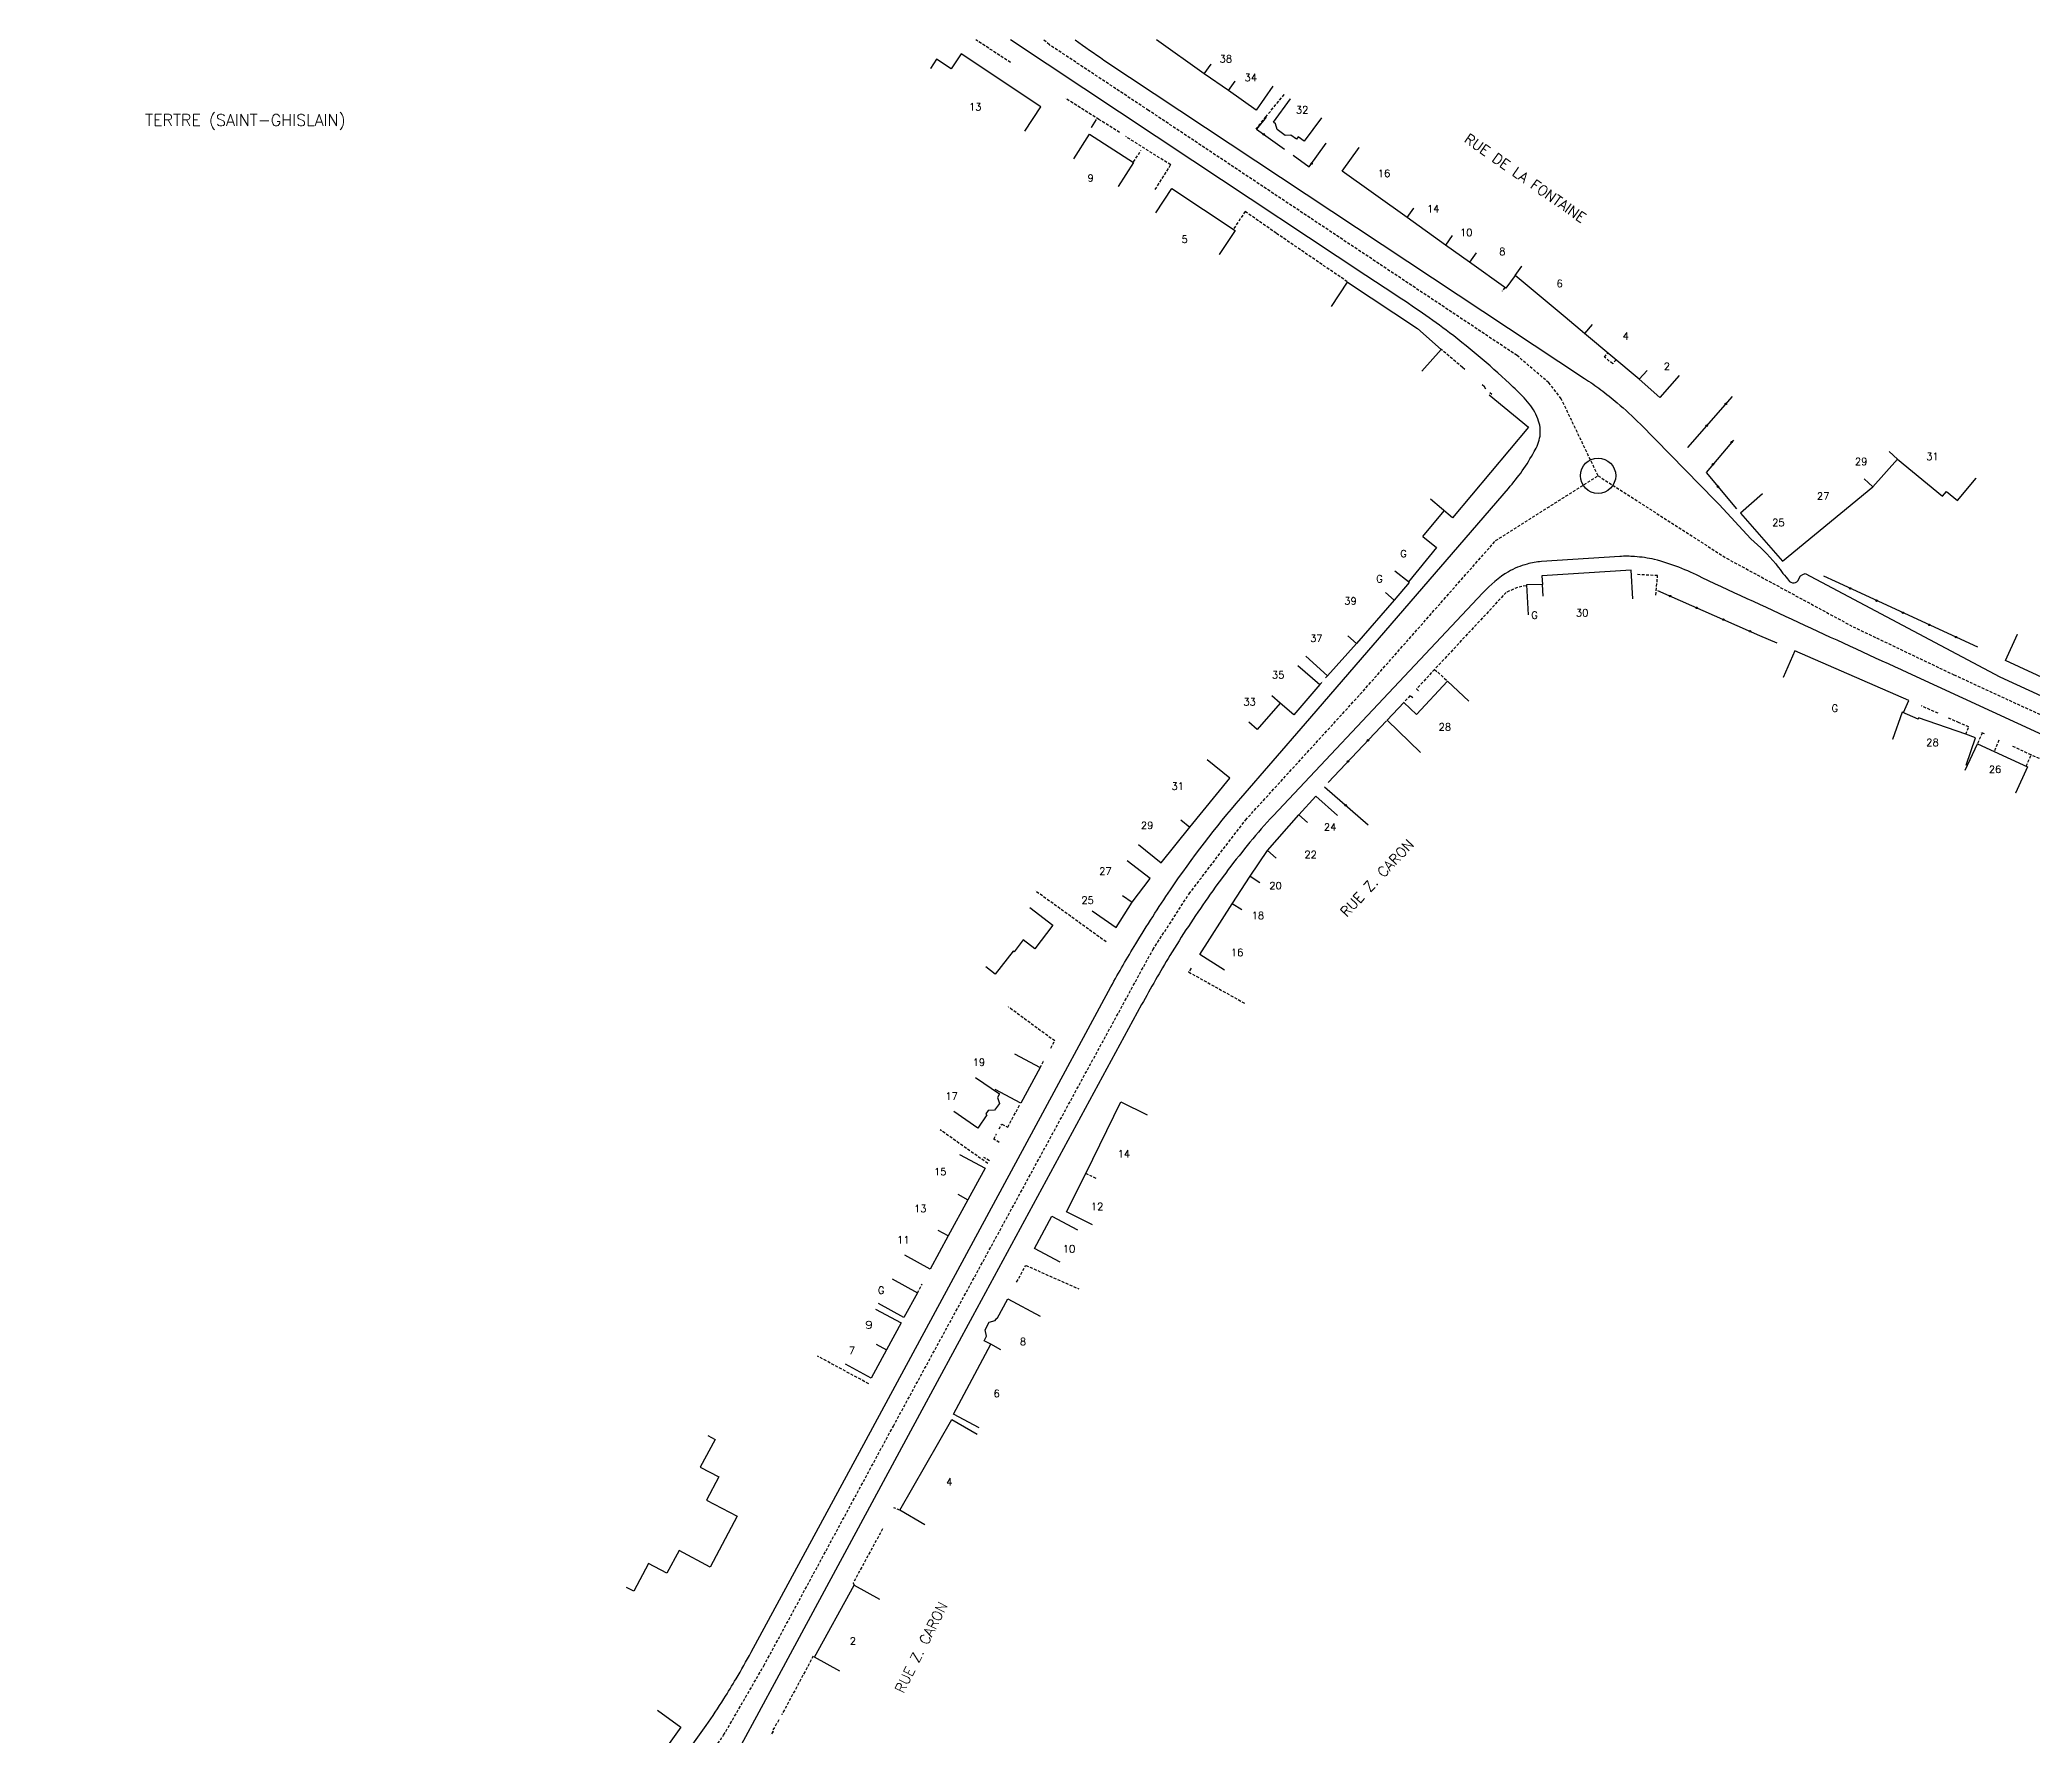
# Model space of a CAD drawing. Header units: millimetres. Extents: x 110000 to 111000, y 128000 to 129001.
# Drawn here: x 110000 to 110342.5, y 128708.5 to 129000 of the extents above; entities that cross this region are included whole.
import ezdxf
from ezdxf.enums import TextEntityAlignment as Align

# ---------------------------------------------------------------- set-up
doc = ezdxf.new("R2010")
doc.units = ezdxf.units.MM
doc.linetypes.add('DASHED', pattern=[0.75, 0.5, -0.25])
for name, color, linetype in [('W0001', 6, 'DASHED'), ('W0008', 7, 'CONTINUOUS'), ('W0112', 1, 'DASHED'), ('W0310', 3, 'CONTINUOUS'), ('W0322', 7, 'CONTINUOUS'), ('W0980', 7, 'CONTINUOUS'), ('W0989', 7, 'CONTINUOUS'), ('W0991', 7, 'CONTINUOUS'), ('W1102', 7, 'CONTINUOUS')]:
    doc.layers.add(name, color=color, linetype=linetype)
doc.styles.get("Standard").update_dxf_attribs({"font": 'romans.shx', "width": 0.85})

# ---------------------------------------------------------------- blocks, each defined once
blk = doc.blocks.new('OH01')
at = {"layer": 'W0322', "color": 0}
for radius in [0.25, 0.15]:
    blk.add_circle((0, 0), radius, dxfattribs=at)

msp = doc.modelspace()

# ---------------------------------------------------------------- linework, layer by layer
at = {"layer": 'W0001'}
for points in [[(110000, 128570.08), (110006.63, 128576.43), (110022.99, 128593.94), (110050.82, 128625.62), (110059.6, 128635.59), (110085.46, 128665.16), (110098.4, 128680.4), (110117.54, 128708.51), (110124.45, 128720.43), (110146.71, 128761.65), (110191.31, 128843.55), (110197.54, 128853.16), (110207.24, 128865.84), (110226.96, 128887.47), (110250.24, 128913.89), (110267.84, 128925.05), (110261.51, 128938.3), (110259.39, 128941.04), (110253.92, 128945.71), (110190.57, 128987.87), (110173.53, 128999.16), (110172.53, 129000)], [(110267.84, 128925.05), (110289.94, 128910.86), (110311.67, 128899.09), (110329, 128890.83), (110379.06, 128867.77), (110391.59, 128862.02), (110417.95, 128851.52), (110444.82, 128843.02), (110478.71, 128832.44), (110518.44, 128816.58), (110586.54, 128788.69), (110598.78, 128783.44), (110604.99, 128780.78), (110604.99, 128780.78)]]:
    msp.add_lwpolyline(points, dxfattribs=at)
at = {"layer": 'W0008'}
for points in [[(110092.71, 128679.6), (110114.54, 128710.19, 0.0148), (110117.59, 128714.78, 0.0067), (110119.69, 128718.21, 0.0096), (110122.27, 128722.79), (110142.01, 128759.29), (110170.87, 128812.64), (110184.12, 128837.19, -0.0127), (110188.38, 128844.55, -0.013), (110194.33, 128853.84, -0.0286), (110206.46, 128869.63), (110217.54, 128882.46), (110252.43, 128922.88, 0.0554), (110256.87, 128929.19, 0.0871), (110257.88, 128931.85, 0.1214), (110257.5, 128934.82, 0.0878), (110255.73, 128937.77, 0.0301), (110253.26, 128940.29, 0.0262), (110242.32, 128949.64, 0.0158), (110232.89, 128956.23), (110227.95, 128959.5), (110198.21, 128979.2), (110166.84, 129000, -0.0199)], [(110177.98, 129000, 0.014493), (110182.92, 128996.53), (110265.52, 128941.78, -0.014), (110268.3, 128939.84, -0.0147), (110271.12, 128937.58, -0.0237), (110275.12, 128933.91), (110287.99, 128920.8), (110288.65, 128920.11), (110294.13, 128914.2, -0.035), (110298.41, 128909.92, 0.0259), (110300.42, 128907.31, 0.5564), (110302.24, 128907.02, -0.2847), (110303.44, 128908.27), (110336.92, 128890.5), (110388.99, 128866.49, 0.0049)], [(110369.12, 128869.05), (110321.09, 128891.16, -0.0017), (110285.74, 128907.51, 0.0541), (110277.55, 128910.66, 0.0383), (110274.13, 128911.15, 0.0331), (110271.56, 128911.17), (110258.12, 128910.3, 0.0512), (110255.65, 128909.86, 0.0622), (110252.44, 128908.55, 0.0741), (110248.05, 128904.89), (110236.37, 128892.48), (110211.98, 128866.6, 0.0172), (110208.01, 128862.05, 0.0186), (110200.75, 128852.48, 0.0163), (110194.25, 128842.55, 0.0125), (110189.39, 128834.11), (110160.29, 128780.51), (110151.21, 128763.66), (110126.62, 128718.08), (110120.54, 128706.83, 0.1048)]]:
    msp.add_lwpolyline(points, format="xyb", dxfattribs=at)
msp.add_circle((110267.84, 128925.05), 3.04, dxfattribs=at)
at = {"layer": 'W0112'}
for points in [[(110166.87, 128996.09), (110160.89, 129000)], [(110185.59, 128984.07), (110182.03, 128986.32), (110176.35, 128989.91), (110176.35, 128989.91)], [(110209.02, 128984.67), (110210.72, 128986.74), (110213.9, 128990.6), (110213.9, 128990.6)], [(110191.71, 128974.27), (110194.38, 128978.5), (110186.69, 128983.36), (110186.69, 128983.36)], [(110188, 128979.02), (110189.27, 128980.95), (110189.27, 128980.95)], [(110224.74, 128958.41), (110212.53, 128966.74), (110207.17, 128970.48), (110205.17, 128967.45), (110205.17, 128967.45)], [(110251.81, 128957.42), (110251.35, 128956.8), (110251.35, 128956.8)], [(110244.94, 128943.32), (110244.54, 128943.68), (110240.89, 128946.77), (110240.89, 128946.77)], [(110270.94, 128944.99), (110270.36, 128944.31), (110268.93, 128945.45), (110269.53, 128946.17), (110269.53, 128946.17)], [(110248.58, 128939.95), (110248.32, 128940.33), (110247.91, 128940.7), (110247.91, 128940.7)], [(110249.59, 128939.02), (110249.27, 128939.32), (110249.27, 128939.32)], [(110277.76, 128904.52), (110278.09, 128907.87), (110274.64, 128908.05), (110274.64, 128908.05)], [(110255.49, 128906.14), (110253.97, 128905.85), (110252.06, 128904.99), (110239.75, 128891.76), (110236.65, 128888.42), (110237.08, 128888), (110237.08, 128888)], [(110220.04, 128889.13), (110220.41, 128889.6), (110220.41, 128889.6)], [(110221.01, 128890.3), (110221.34, 128890.65), (110221.34, 128890.65)], [(110239.75, 128891.76), (110241.96, 128889.71), (110241.96, 128889.71)], [(110236, 128886.86), (110235.53, 128887.24), (110234.45, 128886.09), (110234.45, 128886.09)], [(110326.32, 128884.2), (110323.45, 128885.47), (110323.45, 128885.47)], [(110331.05, 128880.6), (110331.59, 128881.85), (110329.93, 128882.57), (110328.1, 128883.37), (110328.1, 128883.37)], [(110333.87, 128880.85), (110333.05, 128878.96), (110333.05, 128878.96)], [(110334.28, 128880.66), (110333.61, 128880.95), (110333.61, 128880.95)], [(110336.73, 128879.58), (110335.94, 128877.62), (110335.94, 128877.62)], [(110346.48, 128875.22), (110342.3, 128877.04), (110339.15, 128878.52), (110339.15, 128878.52)], [(110341.43, 128875.13), (110342.3, 128877.04), (110342.3, 128877.04)], [(110183.28, 128844.9), (110171.12, 128853.68), (110171.12, 128853.68)], [(110197.9, 128840.36), (110197.47, 128839.73), (110207.08, 128834.36), (110207.08, 128834.36)], [(110173.76, 128826.64), (110174.45, 128827.86), (110166.48, 128833.71), (110166.48, 128833.71)], [(110171.94, 128823.28), (110172.58, 128824.48), (110172.58, 128824.48)], [(110164.91, 128812.74), (110165.36, 128813.56), (110166.37, 128813.07), (110168.39, 128816.8), (110168.39, 128816.8)], [(110162.94, 128806.8), (110154.78, 128812.57), (110154.78, 128812.57)], [(110164.91, 128810.42), (110163.98, 128810.98), (110164.44, 128811.88), (110164.44, 128811.88)], [(110163.22, 128807.25), (110162.29, 128807.83), (110162.29, 128807.83)], [(110181.58, 128804.2), (110179.79, 128805.09), (110179.79, 128805.09)], [(110167.9, 128786.41), (110169.46, 128789.28), (110178.61, 128785.24), (110178.61, 128785.24)], [(110150.87, 128784.54), (110151.67, 128786.05), (110151.67, 128786.05)], [(110142.47, 128768.92), (110133.68, 128773.68), (110133.68, 128773.68)], [(110147.8, 128747.18), (110146.82, 128747.61), (110146.82, 128747.61)], [(110144.86, 128743.97), (110139.82, 128734.72), (110139.97, 128734.32), (110139.97, 128734.32)], [(110132.95, 128722.1), (110127.52, 128712.01), (110127.52, 128712.01)], [(110127.02, 128711.14), (110125.9, 128709.2), (110126.06, 128709.11), (110125.66, 128708.63), (110125.66, 128708.63)]]:
    msp.add_lwpolyline(points, dxfattribs=at)
at = {"layer": 'W0310'}
for points in [[(110181.55, 128986.3), (110180.69, 128984.94), (110180.69, 128984.94)], [(110237.71, 128914.59), (110241.41, 128919.01), (110241.41, 128919.01)]]:
    msp.add_lwpolyline(points, dxfattribs=at)
at = {"layer": 'W0322'}
for points in [[(110210.77, 128986.68), (110209.14, 128984.65), (110213.93, 128981.21), (110213.93, 128981.21)], [(110215.42, 128980.16), (110218.2, 128978.17), (110221.11, 128982.23), (110221.11, 128982.23)], [(110290.9, 128938.66), (110283.23, 128929.89), (110283.23, 128929.89)], [(110291.11, 128931.19), (110286.4, 128925.6), (110291.66, 128919.36), (110291.66, 128919.36)], [(110333.14, 128895.57), (110308.64, 128906.84), (110306.64, 128907.76), (110306.64, 128907.76)], [(110278.09, 128905.3), (110295.62, 128897.59), (110298.55, 128896.31), (110298.55, 128896.31)], [(110231.48, 128882.92), (110221.43, 128872.3), (110221.43, 128872.3)], [(110220.8, 128871.58), (110228.34, 128865.01), (110228.34, 128865.01)]]:
    msp.add_lwpolyline(points, dxfattribs=at)
at = {"layer": 'W1102'}
for points in [[(110211.95, 128992.01), (110209.07, 128987.92), (110204.3, 128991.27), (110200.16, 128994.18), (110191.95, 129000)], [(110169.31, 128984.31), (110172.08, 128988.47), (110158.34, 128997.6), (110156.63, 128995.02), (110154.13, 128996.68), (110153.08, 128995.1), (110153.08, 128995.1)], [(110200.16, 128994.18), (110201.32, 128995.81), (110201.32, 128995.81)], [(110204.3, 128991.27), (110205.46, 128992.91), (110205.46, 128992.91)], [(110220.29, 128986.58), (110217.33, 128982.55), (110216.32, 128983.3), (110216.03, 128982.9), (110215.06, 128983.61), (110214.06, 128983.57), (110212.66, 128984.6), (110212.41, 128985.57), (110212.03, 128985.85), (110214.99, 128989.88), (110214.99, 128989.88)], [(110177.76, 128979.55), (110180.43, 128983.78), (110187.99, 128978.9), (110185.33, 128974.79), (110185.33, 128974.79)], [(110281.79, 128942.27), (110278.48, 128938.52), (110274.93, 128941.65), (110265.53, 128949.51), (110262.19, 128952.29), (110253.57, 128959.49), (110251.99, 128957.29), (110245.75, 128961.76), (110241.62, 128964.71), (110235.01, 128969.45), (110223.85, 128977.43), (110226.76, 128981.49), (110226.76, 128981.49)], [(110191.82, 128970.27), (110194.58, 128974.45), (110205.48, 128967.24), (110202.73, 128963.07), (110202.73, 128963.07)], [(110235.01, 128969.45), (110236.17, 128971.08), (110236.17, 128971.08)], [(110242.78, 128966.34), (110241.62, 128964.71), (110241.62, 128964.71)], [(110246.91, 128963.39), (110245.75, 128961.76), (110245.75, 128961.76)], [(110222.02, 128954.13), (110224.76, 128958.31), (110236.82, 128950.39), (110240.89, 128946.77), (110237.57, 128943.03), (110237.57, 128943.03)], [(110253.57, 128959.49), (110254.73, 128961.11), (110254.73, 128961.11)], [(110266.82, 128951.05), (110265.53, 128949.51), (110265.53, 128949.51)], [(110274.93, 128941.65), (110276.26, 128943.15), (110276.26, 128943.15)], [(110249.15, 128938.97), (110255.9, 128933.39), (110242.85, 128917.8), (110239.02, 128921.01), (110239.02, 128921.01)], [(110296.09, 128921.92), (110292.32, 128918.64), (110299.54, 128910.34), (110315.06, 128923.17), (110319.34, 128927.9), (110327.04, 128921.54), (110327.73, 128922.36), (110329.64, 128920.78), (110332.83, 128924.64), (110332.83, 128924.64)], [(110317.86, 128929.24), (110319.34, 128927.9), (110319.34, 128927.9)], [(110315.06, 128923.17), (110313.58, 128924.52), (110313.58, 128924.52)], [(110237.71, 128914.59), (110240.05, 128912.71), (110235.28, 128906.79), (110232.94, 128908.67), (110232.94, 128908.67)], [(110235.28, 128906.79), (110235.39, 128906.7), (110232.82, 128903.63), (110232.78, 128903.66), (110226.33, 128896.18), (110221.34, 128890.65), (110217.63, 128894), (110217.63, 128894)], [(110273.85, 128903.86), (110273.52, 128908.84), (110258.19, 128907.82), (110258.29, 128906.33), (110255.56, 128906.3), (110255.82, 128901.16), (110255.82, 128901.16)], [(110232.78, 128903.66), (110231.29, 128905), (110231.29, 128905)], [(110258.42, 128904.34), (110258.29, 128906.33), (110258.29, 128906.33)], [(110224.85, 128897.52), (110226.33, 128896.18), (110226.33, 128896.18)], [(110368.62, 128884.51), (110366.51, 128879.97), (110357.32, 128884.25), (110351.11, 128887.13), (110337.86, 128893.29), (110339.96, 128897.82), (110339.96, 128897.82)], [(110320.34, 128884.34), (110321.25, 128886.43), (110301.68, 128894.95), (110299.69, 128890.37), (110299.69, 128890.37)], [(110216.26, 128892.41), (110220.04, 128889.13), (110215.53, 128883.93), (110213.19, 128885.96), (110209.26, 128881.42), (110207.82, 128882.67), (110207.82, 128882.67)], [(110245.62, 128886.3), (110241.96, 128889.71), (110236.66, 128884.01), (110234.44, 128886.07), (110231.61, 128883.03), (110237.34, 128877.47), (110237.34, 128877.47)], [(110213.19, 128885.96), (110211.75, 128887.2), (110211.75, 128887.2)], [(110331.1, 128875.28), (110332.75, 128880), (110331.05, 128880.59), (110322.94, 128883.44), (110322.85, 128883.2), (110320.12, 128884.42), (110318.47, 128879.7), (110318.47, 128879.7)], [(110188.87, 128861.66), (110192.75, 128858.52), (110197.67, 128864.6), (110204.53, 128873.06), (110200.64, 128876.2), (110200.64, 128876.2)], [(110330.97, 128874.42), (110333.05, 128878.96), (110341.68, 128875.02), (110339.61, 128870.47), (110339.61, 128870.47)], [(110203.64, 128840.05), (110199.42, 128842.74), (110204.93, 128851.47), (110208.02, 128856.19), (110211, 128860.64), (110216.42, 128866.75), (110219.32, 128869.98), (110223.05, 128866.65), (110223.05, 128866.65)], [(110196.12, 128865.86), (110197.67, 128864.6), (110197.67, 128864.6)], [(110217.92, 128865.42), (110216.42, 128866.75), (110216.42, 128866.75)], [(110180.89, 128850.23), (110184.99, 128847.37), (110187.76, 128851.72), (110190.88, 128855.81), (110186.9, 128858.84), (110186.9, 128858.84)], [(110211, 128860.64), (110212.5, 128859.31), (110212.5, 128859.31)], [(110208.02, 128856.19), (110209.7, 128855.12), (110209.7, 128855.12)], [(110186.12, 128852.86), (110187.76, 128851.72), (110187.76, 128851.72)], [(110170.15, 128850.8), (110174.12, 128847.75), (110171.01, 128843.71), (110169.05, 128845.23), (110167.45, 128843.18), (110167.28, 128843.31), (110164.2, 128839.37), (110162.62, 128840.59), (110162.62, 128840.59)], [(110206.61, 128850.39), (110204.93, 128851.47), (110204.93, 128851.47)], [(110167.55, 128825.67), (110171.94, 128823.28), (110168.6, 128817.15), (110164.21, 128819.54), (110164.21, 128819.54)], [(110160.82, 128821.61), (110164.95, 128818.79), (110164.6, 128818.17), (110164.93, 128817.13), (110164.1, 128815.94), (110163.01, 128815.91), (110162.6, 128815.32), (110162.8, 128815.18), (110161.25, 128812.9), (110157.12, 128815.72), (110157.12, 128815.72)], [(110180.95, 128796.25), (110176.47, 128798.46), (110179.79, 128805.09), (110185.84, 128817.4), (110190.32, 128815.19), (110190.32, 128815.19)], [(110158.09, 128808.37), (110162.48, 128805.99), (110159.53, 128800.55), (110156.15, 128794.35), (110153.05, 128788.62), (110148.66, 128791.01), (110148.66, 128791.01)], [(110157.77, 128801.5), (110159.53, 128800.55), (110159.53, 128800.55)], [(110175.39, 128789.82), (110170.98, 128792.18), (110173.97, 128797.76), (110178.38, 128795.4), (110178.38, 128795.4)], [(110156.15, 128794.35), (110154.39, 128795.3), (110154.39, 128795.3)], [(110146.49, 128786.95), (110150.87, 128784.54), (110148.53, 128780.29), (110144.15, 128782.7), (110144.15, 128782.7)], [(110161.47, 128761.33), (110157.05, 128763.68), (110163.44, 128775.71), (110162.33, 128776.3), (110162.74, 128777.12), (110162.47, 128778.18), (110163.17, 128779.5), (110164.24, 128779.78), (110164.49, 128780.22), (110164.58, 128780.17), (110166.39, 128783.5), (110171.92, 128780.57), (110171.92, 128780.57)], [(110143.65, 128781.78), (110148.04, 128779.4), (110145.53, 128774.76), (110142.87, 128769.89), (110138.48, 128772.27), (110138.48, 128772.27)], [(110143.77, 128775.71), (110145.53, 128774.76), (110145.53, 128774.76)], [(110165.2, 128774.77), (110163.44, 128775.71), (110163.44, 128775.71)], [(110152.14, 128744.69), (110147.8, 128747.18), (110156.76, 128762.76), (110161.09, 128760.27), (110161.09, 128760.27)], [(110114.82, 128760.01), (110116.06, 128759.36), (110113.53, 128754.59), (110116.71, 128752.9), (110114.6, 128748.93), (110119.84, 128746.15), (110115.21, 128737.41), (110109.9, 128740.28), (110107.79, 128736.35), (110104.65, 128738.03), (110102.08, 128733.24), (110100.83, 128733.88), (110100.83, 128733.88)], [(110137.51, 128719.51), (110133.13, 128721.93), (110139.97, 128734.32), (110144.35, 128731.9), (110144.35, 128731.9)], [(110106.15, 128712.81), (110110.2, 128709.88), (110105.89, 128703.89), (110101.83, 128706.82), (110101.83, 128706.82)]]:
    msp.add_lwpolyline(points, dxfattribs=at)

# ---------------------------------------------------------------- block references
at = {"layer": 'W0322', "yscale": 0.5, "zscale": 0.5}
for p, xscale, rotation in [((110210.39, 128983.75), 0.5, 324.3375697723703), ((110218.6, 128978.72), 0.5, 54.42635248496093), ((110289.81, 128937.41), 0.4999999999999996, 228.8070461808454), ((110286.52, 128933.65), 0.4999999999999996, 228.8070461808454), ((110290.8, 128930.83), 0.5, 229.8898794275351), ((110287.58, 128927.01), 0.5, 229.8898794275351), ((110288.44, 128923.18), 0.5, 310.1216123982119), ((110280.24, 128904.36), 0.5, 336.2663633530456), ((110311.19, 128905.67), 0.5, 155.2930535046553), ((110315.73, 128903.58), 0.5, 155.2930535046553), ((110284.81, 128902.34), 0.5, 336.2663633530456), ((110289.39, 128900.33), 0.5, 336.2663633530456), ((110320.27, 128901.49), 0.5, 155.2930535046553), ((110324.81, 128899.4), 0.5, 155.2930535046553), ((110293.97, 128898.32), 0.5, 336.2663633530456), ((110329.35, 128897.31), 0.5, 155.2930535046553), ((110228.3, 128879.56), 0.5, 226.5583864164279), ((110224.86, 128875.93), 0.5, 226.5583864164279), ((110224.47, 128868.38), 0.5, 318.8939615321908)]:
    msp.add_blockref('OH01', p, dxfattribs=dict(at, xscale=xscale, rotation=rotation))

# ---------------------------------------------------------------- texts
at = {"layer": 'W0980'}
msp.add_text('TERTRE (SAINT-GHISLAIN)', height=2, dxfattribs=at).set_placement((110035.32, 128986.05), align=Align.MIDDLE)
at = {"layer": 'W0989'}
for s, rotation, p in [('RUE DE LA FONTAINE', 325.1491, (110255.33, 128976.22)), ('RUE Z. CARON', 46.8475, (110229.84, 128855.89)), ('RUE Z. CARON', 63.435, (110151.49, 128723.6))]:
    msp.add_text(s, height=1.75, rotation=rotation, dxfattribs=at).set_placement(p, align=Align.MIDDLE)
at = {"layer": 'W0991'}
for s, p in [('38', (110203.86, 128996.74)), ('34', (110208.15, 128993.52)), ('13', (110160.77, 128988.47)), ('32', (110216.97, 128987.95)), ('9', (110180.62, 128976.24)), ('16', (110231.06, 128977.04)), ('14', (110239.5, 128970.96)), ('5', (110196.79, 128965.71)), ('10', (110245.17, 128966.87)), ('8', (110251.38, 128963.61)), ('6', (110261.23, 128958.09)), ('4', (110272.61, 128949.07)), ('2', (110279.67, 128943.86)), ('29', (110313.06, 128927.5)), ('31', (110325.33, 128928.36)), ('27', (110306.54, 128921.57)), ('25', (110298.84, 128917)), ('G', (110234.4, 128911.65)), ('G', (110230.26, 128907.34)), ('39', (110225.29, 128903.52)), ('G', (110256.92, 128901.09)), ('30', (110265.1, 128901.49)), ('37', (110219.42, 128897.09)), ('35', (110212.85, 128890.8)), ('33', (110207.95, 128886.19)), ('28', (110241.51, 128881.86)), ('G', (110308.53, 128885.07)), ('31', (110195.59, 128871.67)), ('29', (110190.33, 128864.94)), ('24', (110221.79, 128864.66)), ('22', (110218.44, 128859.91)), ('27', (110183.16, 128857.06)), ('20', (110212.41, 128854.57)), ('25', (110180.11, 128852.06)), ('18', (110209.37, 128849.45)), ('16', (110205.8, 128843.09)), ('19', (110161.42, 128824.2)), ('17', (110156.73, 128818.38)), ('14', (110186.33, 128808.45)), ('15', (110154.78, 128805.39)), ('13', (110151.33, 128799.04)), ('12', (110181.73, 128799.39)), ('11', (110148.42, 128793.69)), ('10', (110176.91, 128792.13)), ('G', (110144.61, 128785)), ('8', (110169, 128776.18)), ('7', (110139.58, 128774.66)), ('6', (110164.47, 128767.25)), ('4', (110156.32, 128752.06)), ('2', (110139.75, 128724.7))]:
    msp.add_text(s, height=1.25, dxfattribs=at).set_placement(p, align=Align.MIDDLE)
for s, p in [('28', (110324.26, 128878.57)), ('26', (110335.01, 128873.94))]:
    msp.add_text(s, height=1.25, dxfattribs=at).set_placement(p)
at = {"layer": 'W0991', "width": 1.51662}
msp.add_text('9', height=1.25, dxfattribs=at).set_placement((110141.81, 128778.44), (110143.25, 128778.44), align=Align.FIT)

doc.saveas('drawing.dxf')
